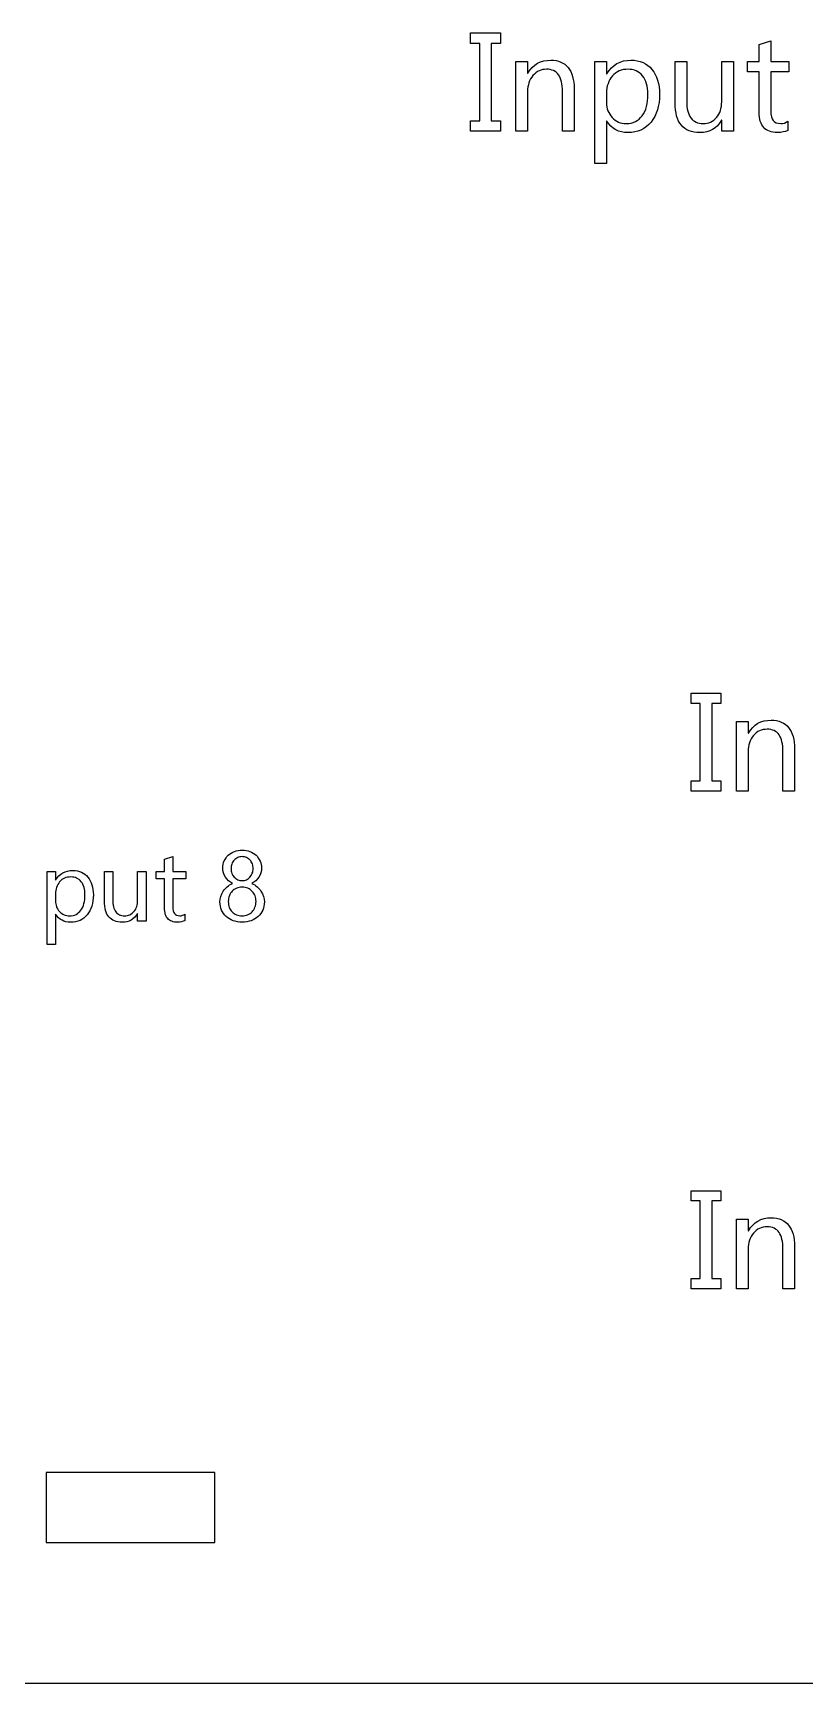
# Model space of a CAD drawing. Header units: millimetres. Extents: x 0 to 330, y 0 to 270.
# Drawn here: x 109.7 to 164.7, y 0 to 117.5 of the extents above; entities that cross this region are included whole.
import ezdxf

# ---------------------------------------------------------------- set-up
doc = ezdxf.new("R2010")
doc.units = ezdxf.units.MM

msp = doc.modelspace()

# ---------------------------------------------------------------- linework, layer by layer
at = {"color": 7, "linetype": 'Continuous', "lineweight": 25}
for p, q in [((122.69, 15), (110.69, 15)), ((110.69, 15), (110.69, 10)), ((122.69, 10), (122.69, 15)), ((110.69, 10), (122.69, 10)), ((0, 0), (330, 0))]:
    msp.add_line(p, q, dxfattribs=at)
at = {"color": 7, "linetype": 'Continuous', "flags": 128}
for points in [[(143.01, 117.5), (143.01, 116.76), (143.01, 116.76), (142.36, 116.76), (142.36, 116.76), (142.36, 111.24), (142.36, 111.24), (143.01, 111.24), (143.01, 111.24), (143.01, 110.5), (143.01, 110.5), (140.89, 110.5), (140.89, 110.5), (140.89, 111.24), (140.89, 111.24), (141.54, 111.24), (141.54, 111.24), (141.54, 116.76), (141.54, 116.76), (140.89, 116.76), (140.89, 116.76), (140.89, 117.5), (140.89, 117.5), (143.01, 117.5)], [(163.46, 110.56), (163.31, 110.49), (163.13, 110.45), (162.94, 110.42), (162.72, 110.41), (162.72, 110.41), (162.57, 110.41), (162.42, 110.43), (162.28, 110.46), (162.16, 110.5), (162.04, 110.55), (161.94, 110.61), (161.84, 110.68), (161.75, 110.77), (161.68, 110.86), (161.61, 110.97), (161.56, 111.09), (161.51, 111.21), (161.48, 111.35), (161.45, 111.51), (161.44, 111.67), (161.43, 111.84), (161.43, 111.84), (161.43, 114.74), (161.43, 114.74), (160.6, 114.74), (160.6, 114.74), (160.6, 115.47), (160.6, 115.47), (161.43, 115.47), (161.43, 115.47), (161.43, 116.69), (161.43, 116.69), (162.26, 116.95), (162.26, 116.95), (162.26, 115.47), (162.26, 115.47), (163.55, 115.47), (163.55, 115.47), (163.55, 114.74), (163.55, 114.74), (162.26, 114.74), (162.26, 114.74), (162.26, 111.97), (162.26, 111.97), (162.27, 111.74), (162.3, 111.54), (162.35, 111.39), (162.42, 111.26), (162.52, 111.17), (162.64, 111.11), (162.79, 111.07), (162.96, 111.05), (162.96, 111.05), (163.1, 111.06), (163.23, 111.09), (163.35, 111.14), (163.46, 111.22), (163.46, 111.22), (163.46, 110.56)], [(148.26, 110.5), (147.43, 110.5), (147.43, 110.5), (147.43, 113.34), (147.43, 113.34), (147.43, 113.53), (147.41, 113.71), (147.39, 113.87), (147.36, 114.03), (147.32, 114.17), (147.27, 114.3), (147.21, 114.42), (147.15, 114.53), (147.07, 114.62), (146.99, 114.7), (146.9, 114.77), (146.79, 114.82), (146.68, 114.86), (146.56, 114.9), (146.43, 114.92), (146.3, 114.92), (146.3, 114.92), (146.15, 114.91), (146.02, 114.89), (145.88, 114.86), (145.76, 114.81), (145.64, 114.75), (145.53, 114.67), (145.43, 114.58), (145.33, 114.47), (145.24, 114.35), (145.16, 114.23), (145.09, 114.1), (145.04, 113.96), (145, 113.82), (144.97, 113.66), (144.95, 113.5), (144.94, 113.34), (144.94, 113.34), (144.94, 110.5), (144.94, 110.5), (144.11, 110.5), (144.11, 110.5), (144.11, 115.47), (144.11, 115.47), (144.94, 115.47), (144.94, 115.47), (144.94, 114.65), (144.94, 114.65), (144.96, 114.65), (144.96, 114.65), (145.11, 114.86), (145.27, 115.05), (145.45, 115.21), (145.65, 115.34), (145.86, 115.44), (146.09, 115.51), (146.33, 115.55), (146.59, 115.57), (146.59, 115.57), (146.78, 115.56), (146.97, 115.53), (147.14, 115.49), (147.3, 115.43), (147.45, 115.36), (147.59, 115.27), (147.72, 115.16), (147.83, 115.04), (147.93, 114.9), (148.02, 114.75), (148.09, 114.58), (148.15, 114.4), (148.2, 114.2), (148.23, 113.99), (148.25, 113.77), (148.26, 113.53), (148.26, 113.53), (148.26, 110.5)], [(150.58, 111.22), (150.56, 111.22), (150.56, 111.22), (150.56, 108.2), (150.56, 108.2), (149.73, 108.2), (149.73, 108.2), (149.73, 115.47), (149.73, 115.47), (150.56, 115.47), (150.56, 115.47), (150.56, 114.6), (150.56, 114.6), (150.58, 114.6), (150.58, 114.6), (150.74, 114.83), (150.91, 115.02), (151.1, 115.19), (151.3, 115.32), (151.53, 115.43), (151.77, 115.51), (152.03, 115.55), (152.3, 115.57), (152.3, 115.57), (152.53, 115.56), (152.75, 115.52), (152.96, 115.47), (153.16, 115.4), (153.34, 115.31), (153.5, 115.19), (153.66, 115.06), (153.8, 114.9), (153.93, 114.73), (154.03, 114.55), (154.13, 114.35), (154.2, 114.13), (154.26, 113.9), (154.31, 113.66), (154.33, 113.4), (154.34, 113.13), (154.34, 113.13), (154.33, 112.83), (154.3, 112.54), (154.25, 112.27), (154.19, 112.02), (154.1, 111.78), (154, 111.55), (153.87, 111.34), (153.73, 111.15), (153.57, 110.98), (153.4, 110.83), (153.21, 110.7), (153.01, 110.59), (152.8, 110.51), (152.57, 110.45), (152.33, 110.42), (152.07, 110.41), (152.07, 110.41), (151.84, 110.42), (151.62, 110.46), (151.41, 110.52), (151.22, 110.61), (151.04, 110.72), (150.87, 110.86), (150.72, 111.03), (150.58, 111.22)], [(159.59, 110.5), (158.76, 110.5), (158.76, 110.5), (158.76, 111.29), (158.76, 111.29), (158.74, 111.29), (158.74, 111.29), (158.61, 111.08), (158.46, 110.9), (158.29, 110.75), (158.11, 110.63), (157.91, 110.53), (157.7, 110.46), (157.46, 110.42), (157.21, 110.41), (157.21, 110.41), (157, 110.42), (156.8, 110.44), (156.61, 110.48), (156.44, 110.54), (156.28, 110.61), (156.13, 110.7), (156, 110.81), (155.89, 110.93), (155.78, 111.07), (155.69, 111.23), (155.62, 111.4), (155.55, 111.59), (155.51, 111.8), (155.47, 112.02), (155.45, 112.26), (155.44, 112.51), (155.44, 112.51), (155.44, 115.47), (155.44, 115.47), (156.27, 115.47), (156.27, 115.47), (156.27, 112.63), (156.27, 112.63), (156.28, 112.44), (156.29, 112.26), (156.31, 112.09), (156.35, 111.94), (156.39, 111.8), (156.44, 111.67), (156.5, 111.55), (156.57, 111.45), (156.65, 111.35), (156.73, 111.27), (156.83, 111.21), (156.94, 111.15), (157.05, 111.11), (157.18, 111.08), (157.31, 111.06), (157.45, 111.05), (157.45, 111.05), (157.59, 111.06), (157.72, 111.08), (157.85, 111.11), (157.97, 111.16), (158.09, 111.22), (158.19, 111.29), (158.3, 111.38), (158.39, 111.48), (158.48, 111.6), (158.55, 111.71), (158.62, 111.84), (158.67, 111.98), (158.71, 112.12), (158.74, 112.28), (158.75, 112.44), (158.76, 112.61), (158.76, 112.61), (158.76, 115.47), (158.76, 115.47), (159.59, 115.47), (159.59, 115.47), (159.59, 110.5)], [(150.56, 113.22), (150.56, 112.53), (150.56, 112.53), (150.57, 112.38), (150.59, 112.23), (150.62, 112.09), (150.66, 111.96), (150.72, 111.83), (150.79, 111.71), (150.87, 111.59), (150.96, 111.48), (151.06, 111.38), (151.17, 111.29), (151.29, 111.22), (151.41, 111.16), (151.54, 111.11), (151.68, 111.08), (151.82, 111.06), (151.97, 111.05), (151.97, 111.05), (152.15, 111.06), (152.31, 111.09), (152.47, 111.13), (152.62, 111.19), (152.75, 111.27), (152.88, 111.36), (152.99, 111.48), (153.1, 111.61), (153.2, 111.75), (153.28, 111.91), (153.35, 112.08), (153.41, 112.27), (153.45, 112.47), (153.48, 112.68), (153.5, 112.91), (153.51, 113.15), (153.51, 113.15), (153.5, 113.35), (153.49, 113.54), (153.46, 113.72), (153.41, 113.89), (153.36, 114.04), (153.3, 114.19), (153.22, 114.33), (153.13, 114.45), (153.03, 114.56), (152.92, 114.66), (152.8, 114.74), (152.68, 114.8), (152.55, 114.85), (152.4, 114.89), (152.25, 114.91), (152.09, 114.92), (152.09, 114.92), (151.93, 114.91), (151.77, 114.89), (151.61, 114.85), (151.47, 114.8), (151.34, 114.73), (151.21, 114.65), (151.09, 114.55), (150.98, 114.44), (150.88, 114.31), (150.8, 114.18), (150.73, 114.04), (150.67, 113.89), (150.62, 113.74), (150.59, 113.57), (150.57, 113.4), (150.56, 113.22)], [(158.7, 70.5), (158.7, 69.76), (158.7, 69.76), (158.06, 69.76), (158.06, 69.76), (158.06, 64.24), (158.06, 64.24), (158.7, 64.24), (158.7, 64.24), (158.7, 63.5), (158.7, 63.5), (156.58, 63.5), (156.58, 63.5), (156.58, 64.24), (156.58, 64.24), (157.23, 64.24), (157.23, 64.24), (157.23, 69.76), (157.23, 69.76), (156.58, 69.76), (156.58, 69.76), (156.58, 70.5), (156.58, 70.5), (158.7, 70.5)], [(163.95, 63.5), (163.12, 63.5), (163.12, 63.5), (163.12, 66.34), (163.12, 66.34), (163.12, 66.53), (163.11, 66.71), (163.08, 66.87), (163.05, 67.03), (163.01, 67.17), (162.96, 67.3), (162.91, 67.42), (162.84, 67.53), (162.77, 67.62), (162.68, 67.7), (162.59, 67.77), (162.49, 67.82), (162.38, 67.86), (162.26, 67.9), (162.13, 67.92), (161.99, 67.92), (161.99, 67.92), (161.85, 67.91), (161.71, 67.89), (161.58, 67.86), (161.45, 67.81), (161.34, 67.75), (161.22, 67.67), (161.12, 67.58), (161.02, 67.47), (160.93, 67.35), (160.85, 67.23), (160.79, 67.1), (160.73, 66.96), (160.69, 66.82), (160.66, 66.66), (160.64, 66.5), (160.64, 66.34), (160.64, 66.34), (160.64, 63.5), (160.64, 63.5), (159.81, 63.5), (159.81, 63.5), (159.81, 68.47), (159.81, 68.47), (160.64, 68.47), (160.64, 68.47), (160.64, 67.65), (160.64, 67.65), (160.66, 67.65), (160.66, 67.65), (160.8, 67.86), (160.97, 68.05), (161.15, 68.21), (161.34, 68.34), (161.55, 68.44), (161.78, 68.51), (162.02, 68.55), (162.28, 68.57), (162.28, 68.57), (162.48, 68.56), (162.66, 68.53), (162.84, 68.49), (163, 68.43), (163.15, 68.36), (163.28, 68.27), (163.41, 68.16), (163.52, 68.04), (163.62, 67.9), (163.71, 67.75), (163.78, 67.58), (163.84, 67.4), (163.89, 67.2), (163.93, 66.99), (163.95, 66.77), (163.95, 66.53), (163.95, 66.53), (163.95, 63.5)], [(120.55, 54.28), (120.44, 54.24), (120.32, 54.2), (120.18, 54.18), (120.03, 54.18), (120.03, 54.18), (119.91, 54.18), (119.81, 54.19), (119.71, 54.21), (119.62, 54.24), (119.54, 54.28), (119.46, 54.32), (119.39, 54.37), (119.33, 54.43), (119.28, 54.5), (119.23, 54.58), (119.19, 54.66), (119.16, 54.75), (119.14, 54.85), (119.12, 54.96), (119.11, 55.08), (119.1, 55.2), (119.1, 55.2), (119.1, 57.27), (119.1, 57.27), (118.51, 57.27), (118.51, 57.27), (118.51, 57.79), (118.51, 57.79), (119.1, 57.79), (119.1, 57.79), (119.1, 58.66), (119.1, 58.66), (119.69, 58.85), (119.69, 58.85), (119.69, 57.79), (119.69, 57.79), (120.62, 57.79), (120.62, 57.79), (120.62, 57.27), (120.62, 57.27), (119.69, 57.27), (119.69, 57.27), (119.69, 55.29), (119.69, 55.29), (119.7, 55.13), (119.72, 54.99), (119.76, 54.87), (119.81, 54.79), (119.88, 54.72), (119.96, 54.67), (120.07, 54.65), (120.2, 54.64), (120.2, 54.64), (120.29, 54.64), (120.39, 54.67), (120.47, 54.7), (120.55, 54.75), (120.55, 54.75), (120.55, 54.28)], [(123.05, 55.63), (123.07, 55.82), (123.11, 56.02), (123.18, 56.21), (123.28, 56.39), (123.34, 56.48), (123.41, 56.56), (123.48, 56.63), (123.56, 56.7), (123.65, 56.77), (123.74, 56.83), (123.84, 56.88), (123.94, 56.93), (123.94, 56.93), (123.79, 57.02), (123.66, 57.13), (123.54, 57.26), (123.44, 57.39), (123.35, 57.54), (123.29, 57.69), (123.26, 57.86), (123.25, 58.03), (123.25, 58.03), (123.25, 58.16), (123.27, 58.29), (123.31, 58.42), (123.35, 58.54), (123.41, 58.65), (123.48, 58.76), (123.55, 58.85), (123.64, 58.94), (123.74, 59.02), (123.84, 59.1), (123.96, 59.16), (124.08, 59.21), (124.21, 59.25), (124.34, 59.28), (124.48, 59.3), (124.63, 59.31), (124.63, 59.31), (124.77, 59.3), (124.92, 59.28), (125.05, 59.25), (125.18, 59.21), (125.3, 59.16), (125.42, 59.09), (125.52, 59.02), (125.62, 58.94), (125.71, 58.85), (125.78, 58.75), (125.85, 58.65), (125.91, 58.53), (125.95, 58.41), (125.98, 58.29), (126, 58.16), (126.01, 58.03), (126.01, 58.03), (126, 57.86), (125.96, 57.69), (125.9, 57.54), (125.82, 57.39), (125.72, 57.26), (125.6, 57.13), (125.47, 57.02), (125.32, 56.93), (125.32, 56.93), (125.42, 56.88), (125.52, 56.83), (125.61, 56.77), (125.69, 56.7), (125.77, 56.63), (125.85, 56.56), (125.91, 56.48), (125.97, 56.39), (126.07, 56.21), (126.15, 56.02), (126.19, 55.82), (126.21, 55.63), (126.21, 55.63), (126.2, 55.47), (126.18, 55.32), (126.14, 55.17), (126.09, 55.04), (126.03, 54.91), (125.95, 54.79), (125.87, 54.68), (125.77, 54.58), (125.66, 54.49), (125.54, 54.41), (125.41, 54.34), (125.27, 54.28), (125.12, 54.24), (124.96, 54.2), (124.8, 54.18), (124.63, 54.18), (124.63, 54.18), (124.46, 54.18), (124.3, 54.2), (124.14, 54.24), (123.99, 54.28), (123.85, 54.34), (123.73, 54.41), (123.6, 54.49), (123.49, 54.58), (123.4, 54.68), (123.31, 54.79), (123.23, 54.91), (123.17, 55.04), (123.12, 55.17), (123.08, 55.32), (123.06, 55.47), (123.05, 55.63)], [(123.84, 57.99), (123.84, 57.9), (123.85, 57.81), (123.87, 57.73), (123.9, 57.65), (123.97, 57.51), (124.07, 57.38), (124.13, 57.33), (124.19, 57.28), (124.25, 57.24), (124.32, 57.2), (124.39, 57.17), (124.47, 57.15), (124.55, 57.14), (124.63, 57.14), (124.63, 57.14), (124.71, 57.14), (124.79, 57.15), (124.86, 57.17), (124.93, 57.2), (125, 57.24), (125.07, 57.28), (125.13, 57.33), (125.18, 57.39), (125.28, 57.51), (125.35, 57.66), (125.38, 57.74), (125.4, 57.82), (125.41, 57.9), (125.42, 57.99), (125.42, 57.99), (125.41, 58.08), (125.4, 58.17), (125.38, 58.25), (125.36, 58.33), (125.32, 58.41), (125.28, 58.48), (125.24, 58.54), (125.19, 58.6), (125.13, 58.66), (125.07, 58.7), (125.01, 58.74), (124.94, 58.78), (124.86, 58.81), (124.79, 58.83), (124.71, 58.84), (124.63, 58.85), (124.63, 58.85), (124.54, 58.84), (124.46, 58.83), (124.38, 58.81), (124.31, 58.78), (124.24, 58.74), (124.17, 58.7), (124.11, 58.65), (124.06, 58.6), (124.01, 58.54), (123.96, 58.47), (123.93, 58.4), (123.9, 58.32), (123.87, 58.24), (123.85, 58.16), (123.84, 58.08), (123.84, 57.99)], [(111.35, 54.75), (111.34, 54.75), (111.34, 54.75), (111.34, 52.6), (111.34, 52.6), (110.75, 52.6), (110.75, 52.6), (110.75, 57.79), (110.75, 57.79), (111.34, 57.79), (111.34, 57.79), (111.34, 57.17), (111.34, 57.17), (111.35, 57.17), (111.35, 57.17), (111.46, 57.33), (111.59, 57.47), (111.72, 57.59), (111.87, 57.69), (112.03, 57.76), (112.2, 57.82), (112.38, 57.85), (112.58, 57.86), (112.58, 57.86), (112.75, 57.85), (112.9, 57.83), (113.05, 57.79), (113.19, 57.74), (113.32, 57.67), (113.44, 57.59), (113.55, 57.5), (113.65, 57.39), (113.74, 57.26), (113.82, 57.13), (113.89, 56.99), (113.94, 56.84), (113.98, 56.67), (114.01, 56.5), (114.03, 56.31), (114.04, 56.12), (114.04, 56.12), (114.03, 55.91), (114.01, 55.7), (113.98, 55.51), (113.93, 55.33), (113.87, 55.15), (113.79, 54.99), (113.7, 54.84), (113.6, 54.71), (113.49, 54.58), (113.37, 54.47), (113.23, 54.38), (113.09, 54.31), (112.94, 54.25), (112.77, 54.21), (112.6, 54.18), (112.42, 54.18), (112.42, 54.18), (112.25, 54.18), (112.09, 54.21), (111.94, 54.26), (111.81, 54.32), (111.68, 54.4), (111.56, 54.5), (111.45, 54.62), (111.35, 54.75)], [(117.79, 54.24), (117.19, 54.24), (117.19, 54.24), (117.19, 54.8), (117.19, 54.8), (117.18, 54.8), (117.18, 54.8), (117.09, 54.66), (116.98, 54.53), (116.86, 54.42), (116.73, 54.33), (116.59, 54.26), (116.43, 54.21), (116.27, 54.19), (116.09, 54.18), (116.09, 54.18), (115.94, 54.18), (115.79, 54.2), (115.66, 54.23), (115.54, 54.27), (115.42, 54.32), (115.32, 54.39), (115.23, 54.46), (115.14, 54.55), (115.07, 54.65), (115, 54.76), (114.95, 54.89), (114.91, 55.02), (114.87, 55.17), (114.85, 55.33), (114.83, 55.5), (114.83, 55.68), (114.83, 55.68), (114.83, 57.79), (114.83, 57.79), (115.42, 57.79), (115.42, 57.79), (115.42, 55.76), (115.42, 55.76), (115.42, 55.63), (115.43, 55.5), (115.45, 55.38), (115.47, 55.27), (115.5, 55.17), (115.54, 55.08), (115.58, 54.99), (115.63, 54.92), (115.68, 54.85), (115.75, 54.79), (115.82, 54.75), (115.89, 54.71), (115.97, 54.68), (116.06, 54.65), (116.16, 54.64), (116.26, 54.64), (116.26, 54.64), (116.36, 54.64), (116.46, 54.66), (116.55, 54.68), (116.63, 54.71), (116.71, 54.76), (116.79, 54.81), (116.86, 54.87), (116.93, 54.94), (116.99, 55.02), (117.05, 55.11), (117.09, 55.2), (117.13, 55.3), (117.16, 55.4), (117.18, 55.51), (117.19, 55.63), (117.19, 55.75), (117.19, 55.75), (117.19, 57.79), (117.19, 57.79), (117.79, 57.79), (117.79, 57.79), (117.79, 54.24)], [(111.34, 56.19), (111.34, 55.69), (111.34, 55.69), (111.34, 55.58), (111.36, 55.48), (111.38, 55.38), (111.41, 55.28), (111.45, 55.19), (111.5, 55.11), (111.56, 55.02), (111.62, 54.94), (111.7, 54.87), (111.78, 54.81), (111.86, 54.76), (111.95, 54.71), (112.04, 54.68), (112.14, 54.66), (112.24, 54.64), (112.35, 54.64), (112.35, 54.64), (112.47, 54.64), (112.59, 54.66), (112.7, 54.69), (112.81, 54.73), (112.9, 54.79), (112.99, 54.86), (113.08, 54.94), (113.15, 55.03), (113.22, 55.14), (113.28, 55.25), (113.33, 55.37), (113.37, 55.5), (113.4, 55.65), (113.43, 55.8), (113.44, 55.96), (113.44, 56.13), (113.44, 56.13), (113.44, 56.28), (113.43, 56.41), (113.41, 56.54), (113.38, 56.66), (113.34, 56.77), (113.29, 56.88), (113.24, 56.97), (113.17, 57.06), (113.1, 57.14), (113.02, 57.21), (112.94, 57.27), (112.85, 57.32), (112.76, 57.35), (112.65, 57.38), (112.55, 57.39), (112.43, 57.4), (112.43, 57.4), (112.31, 57.39), (112.2, 57.38), (112.09, 57.35), (111.99, 57.31), (111.89, 57.26), (111.8, 57.21), (111.72, 57.14), (111.64, 57.05), (111.57, 56.96), (111.51, 56.87), (111.46, 56.77), (111.41, 56.66), (111.38, 56.55), (111.36, 56.44), (111.34, 56.31), (111.34, 56.19)], [(123.64, 55.66), (123.65, 55.54), (123.66, 55.43), (123.68, 55.33), (123.71, 55.23), (123.75, 55.14), (123.8, 55.06), (123.85, 54.98), (123.91, 54.91), (123.98, 54.85), (124.05, 54.8), (124.13, 54.75), (124.22, 54.71), (124.32, 54.68), (124.41, 54.65), (124.52, 54.64), (124.63, 54.64), (124.63, 54.64), (124.73, 54.64), (124.83, 54.65), (124.93, 54.68), (125.02, 54.71), (125.11, 54.75), (125.19, 54.8), (125.27, 54.85), (125.34, 54.92), (125.4, 54.99), (125.45, 55.06), (125.5, 55.15), (125.54, 55.24), (125.57, 55.34), (125.6, 55.44), (125.61, 55.54), (125.62, 55.66), (125.62, 55.66), (125.61, 55.76), (125.6, 55.86), (125.58, 55.96), (125.55, 56.05), (125.51, 56.14), (125.46, 56.22), (125.41, 56.3), (125.35, 56.37), (125.28, 56.44), (125.2, 56.5), (125.12, 56.55), (125.03, 56.59), (124.94, 56.63), (124.84, 56.66), (124.74, 56.67), (124.63, 56.68), (124.63, 56.68), (124.52, 56.67), (124.42, 56.66), (124.33, 56.63), (124.24, 56.6), (124.15, 56.56), (124.07, 56.51), (123.99, 56.45), (123.92, 56.39), (123.86, 56.32), (123.81, 56.24), (123.76, 56.16), (123.72, 56.07), (123.68, 55.97), (123.66, 55.87), (123.65, 55.77), (123.64, 55.66)], [(158.7, 35.06), (158.7, 34.33), (158.7, 34.33), (158.06, 34.33), (158.06, 34.33), (158.06, 28.8), (158.06, 28.8), (158.7, 28.8), (158.7, 28.8), (158.7, 28.06), (158.7, 28.06), (156.58, 28.06), (156.58, 28.06), (156.58, 28.8), (156.58, 28.8), (157.23, 28.8), (157.23, 28.8), (157.23, 34.33), (157.23, 34.33), (156.58, 34.33), (156.58, 34.33), (156.58, 35.06), (156.58, 35.06), (158.7, 35.06)], [(163.95, 28.06), (163.12, 28.06), (163.12, 28.06), (163.12, 30.9), (163.12, 30.9), (163.12, 31.09), (163.11, 31.27), (163.08, 31.44), (163.05, 31.59), (163.01, 31.74), (162.96, 31.87), (162.91, 31.98), (162.84, 32.09), (162.77, 32.18), (162.68, 32.26), (162.59, 32.33), (162.49, 32.39), (162.38, 32.43), (162.26, 32.46), (162.13, 32.48), (161.99, 32.49), (161.99, 32.49), (161.85, 32.48), (161.71, 32.46), (161.58, 32.42), (161.45, 32.37), (161.34, 32.31), (161.22, 32.23), (161.12, 32.14), (161.02, 32.03), (160.93, 31.92), (160.85, 31.8), (160.79, 31.66), (160.73, 31.53), (160.69, 31.38), (160.66, 31.23), (160.64, 31.07), (160.64, 30.9), (160.64, 30.9), (160.64, 28.06), (160.64, 28.06), (159.81, 28.06), (159.81, 28.06), (159.81, 33.04), (159.81, 33.04), (160.64, 33.04), (160.64, 33.04), (160.64, 32.21), (160.64, 32.21), (160.66, 32.21), (160.66, 32.21), (160.8, 32.43), (160.97, 32.61), (161.15, 32.77), (161.34, 32.9), (161.55, 33), (161.78, 33.07), (162.02, 33.12), (162.28, 33.13), (162.28, 33.13), (162.48, 33.12), (162.66, 33.1), (162.84, 33.06), (163, 33), (163.15, 32.92), (163.28, 32.83), (163.41, 32.73), (163.52, 32.6), (163.62, 32.47), (163.71, 32.31), (163.78, 32.15), (163.84, 31.96), (163.89, 31.77), (163.93, 31.56), (163.95, 31.33), (163.95, 31.09), (163.95, 31.09), (163.95, 28.06)]]:
    msp.add_lwpolyline(points, dxfattribs=at)

doc.saveas('drawing.dxf')
